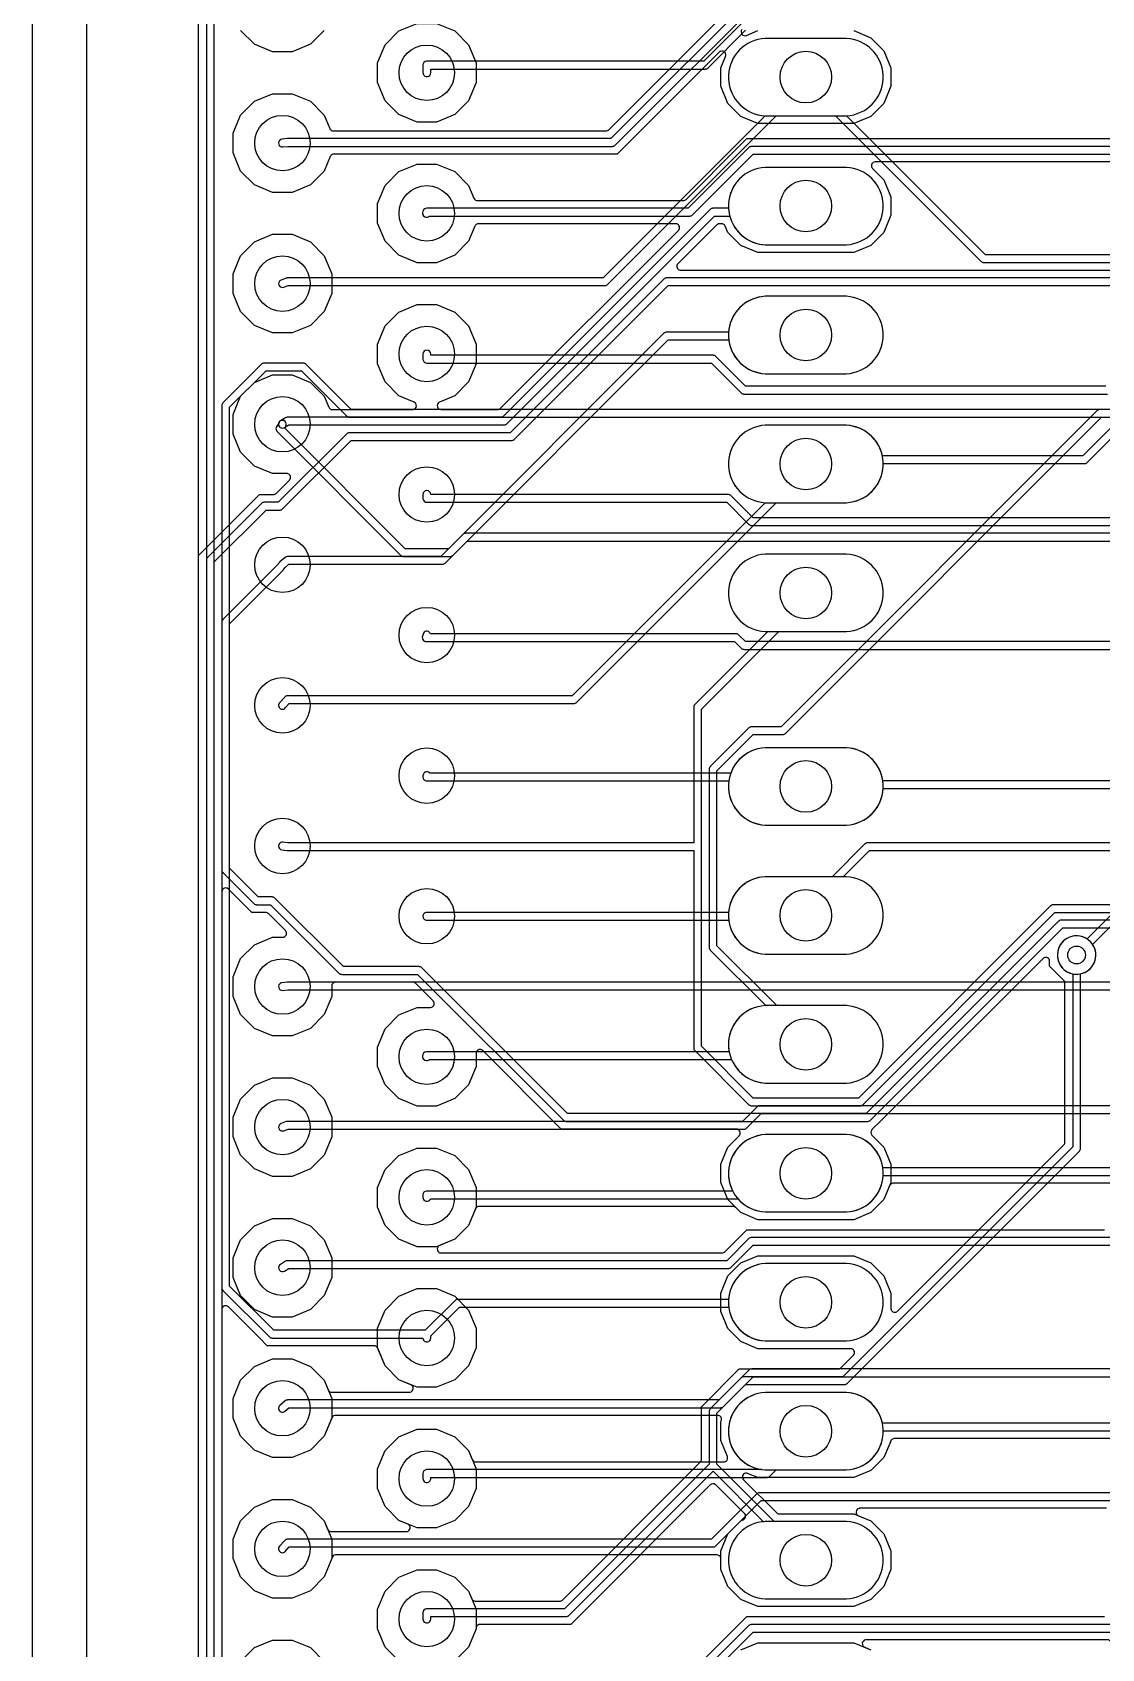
# Model space of a CAD drawing. Header units: millimetres. Extents: x 0 to 42, y 0 to 76.
# Drawn here: x 0 to 21.07, y 18.04 to 49.87 of the extents above; entities that cross this region are included whole.
import ezdxf

# ---------------------------------------------------------------- set-up
doc = ezdxf.new("R2010")
doc.units = ezdxf.units.MM

msp = doc.modelspace()

# ---------------------------------------------------------------- linework, layer by layer
at = {"layer": '16_copper'}
for points in [[(1.066, 74.5), (1.066, 1.5)], [(5.751, 49.908), (5.478, 49.635), (5.121, 49.487), (4.734, 49.487), (4.377, 49.635), (4.104, 49.908)], [(4.104, 17.786), (4.377, 18.059), (4.734, 18.207), (5.121, 18.207), (5.478, 18.059), (5.751, 17.786)], [(13.96, 18.015), (14.296, 18.154), (16.184, 18.154), (16.52, 18.015)]]:
    msp.add_lwpolyline(points, dxfattribs=at)
for points in [[(16.184, 49.904), (16.52, 49.765), (16.777, 49.508), (16.916, 49.172), (16.916, 48.808), (16.777, 48.472), (16.52, 48.215), (16.184, 48.076), (14.296, 48.076), (13.96, 48.215), (13.703, 48.472), (13.564, 48.808), (13.564, 49.172), (13.657, 49.398), (13.659, 49.404), (13.661, 49.411, 0.747787), (13.533, 49.481), (11.525, 47.473), (5.94, 47.473), (5.938, 47.472), (5.937, 47.473, 0.218346), (5.88, 47.444), (5.875, 47.434), (5.871, 47.428), (5.87, 47.427), (5.87, 47.427), (5.87, 47.426), (5.87, 47.426), (5.751, 47.14), (5.478, 46.866), (5.121, 46.719), (4.734, 46.719), (4.377, 46.866), (4.104, 47.14), (3.956, 47.497), (3.956, 47.883), (4.104, 48.24), (4.377, 48.514), (4.734, 48.662), (5.121, 48.662), (5.478, 48.514), (5.751, 48.24), (5.86, 47.977), (5.861, 47.975), (5.862, 47.974, 0.21835), (5.91, 47.933), (5.921, 47.931), (5.928, 47.93, 0.007886), (5.931, 47.93), (11.304, 47.93), (11.312, 47.931), (11.321, 47.932, 0.087654), (11.345, 47.942), (11.351, 47.947), (11.358, 47.952), (14.021, 50.616)], [(14.394, 50.773), (11.398, 47.777), (5.029, 47.777), (5.025, 47.777), (5.021, 47.777), (4.919, 47.766), (4.898, 47.76, 0.866053), (4.936, 47.614), (5.033, 47.625), (11.43, 47.625), (11.438, 47.626), (11.447, 47.627, 0.087654), (11.471, 47.637), (11.477, 47.642), (11.484, 47.647), (14.605, 50.768)], [(13.978, 49.925, 0.747782), (14.07, 49.811), (14.296, 49.904)], [(3.277, 16.974), (3.277, 39.566), (4.477, 40.767), (4.751, 40.767), (4.759, 40.768), (4.767, 40.769, 0.087654), (4.792, 40.779), (4.797, 40.784), (4.804, 40.789), (5.066, 41.051), (5.068, 41.054), (5.07, 41.055, 0.54841), (5.033, 41.178), (5.025, 41.18), (5.017, 41.181, 0.01577), (5.013, 41.181), (4.734, 41.181), (4.377, 41.329), (4.104, 41.603), (3.956, 41.96), (3.956, 42.346), (4.104, 42.703), (4.377, 42.977), (4.734, 43.124), (5.121, 43.124), (5.478, 42.977), (5.751, 42.703), (5.839, 42.49), (5.84, 42.489), (5.841, 42.487, 0.21835), (5.889, 42.446), (5.9, 42.445), (5.907, 42.443, 0.007886), (5.91, 42.443), (7.491, 42.443), (7.498, 42.444), (7.505, 42.445, 0.747774), (7.52, 42.59), (7.222, 42.714), (6.949, 42.987), (6.801, 43.344), (6.801, 43.73), (6.949, 44.088), (7.222, 44.361), (7.579, 44.509), (7.966, 44.509), (8.323, 44.361), (8.596, 44.088), (8.744, 43.73), (8.744, 43.344), (8.596, 42.987), (8.323, 42.714), (8.024, 42.59), (8.019, 42.586), (8.012, 42.584, 0.747777), (8.054, 42.443), (9.17, 42.443), (9.179, 42.445), (9.187, 42.445, 0.087654), (9.211, 42.456), (9.217, 42.46), (9.224, 42.466), (12.729, 45.971), (12.731, 45.973), (12.732, 45.974), (12.732, 45.975), (12.733, 45.975, 0.54841), (12.696, 46.098), (12.687, 46.099), (12.68, 46.101, 0.01577), (12.675, 46.101), (8.79, 46.101), (8.788, 46.101), (8.787, 46.101, 0.218357), (8.73, 46.072), (8.725, 46.063), (8.721, 46.056), (8.72, 46.056), (8.72, 46.055), (8.72, 46.055), (8.72, 46.054), (8.596, 45.755), (8.323, 45.482), (7.966, 45.334), (7.579, 45.334), (7.222, 45.482), (6.949, 45.755), (6.801, 46.113), (6.801, 46.499), (6.949, 46.856), (7.222, 47.129), (7.579, 47.277), (7.966, 47.277), (8.323, 47.129), (8.596, 46.856), (8.7, 46.605), (8.701, 46.604), (8.701, 46.602, 0.21835), (8.75, 46.561), (8.76, 46.56), (8.768, 46.558, 0.007886), (8.77, 46.558), (12.828, 46.558), (12.836, 46.559), (12.845, 46.56, 0.087654), (12.869, 46.57), (12.875, 46.575), (12.882, 46.581), (13.922, 47.621), (13.922, 47.621), (14.079, 47.777), (21.888, 47.777)], [(21.793, 47.625), (14.173, 47.625), (14.165, 47.624), (14.156, 47.623, 0.087654), (14.132, 47.613), (14.126, 47.608), (14.119, 47.603), (12.922, 46.406), (7.772, 46.406), (7.767, 46.405, 0.914143), (7.762, 46.23), (7.784, 46.23, 0.111188), (7.823, 46.249), (7.827, 46.253), (12.954, 46.253), (12.962, 46.255), (12.971, 46.255, 0.087654), (12.995, 46.266), (13.001, 46.27), (13.008, 46.276), (14.205, 47.473), (21.762, 47.473)], [(21.491, 47.32), (16.609, 47.32), (16.606, 47.32), (16.603, 47.32, 0.548396), (16.542, 47.207), (16.548, 47.2), (16.552, 47.194), (16.552, 47.193), (16.553, 47.193), (16.554, 47.192), (16.555, 47.19), (16.777, 46.968), (16.916, 46.632), (16.916, 46.268), (16.777, 45.932), (16.52, 45.675), (16.184, 45.536), (14.296, 45.536), (13.96, 45.675), (13.703, 45.932), (13.652, 46.054), (13.652, 46.055), (13.651, 46.056), (13.651, 46.056), (13.651, 46.057, 0.175583), (13.614, 46.093), (13.606, 46.097), (13.604, 46.097), (13.603, 46.098), (13.592, 46.1), (13.584, 46.101, 0.005856), (13.582, 46.101), (13.537, 46.101, 0.14431), (13.496, 46.089), (13.491, 46.084), (13.484, 46.079), (12.722, 45.317), (12.72, 45.314), (12.718, 45.313, 0.54841), (12.755, 45.189), (12.763, 45.188), (12.771, 45.187, 0.01577), (12.775, 45.187), (24.174, 45.187)], [(24.079, 45.034), (12.497, 45.034), (12.488, 45.033), (12.48, 45.032, 0.087654), (12.455, 45.022), (12.45, 45.017), (12.443, 45.012), (9.417, 41.986), (6.248, 41.986), (6.24, 41.985), (6.232, 41.984, 0.087654), (6.207, 41.974), (6.201, 41.969), (6.195, 41.964), (4.845, 40.615), (4.572, 40.615), (4.564, 40.613), (4.555, 40.613, 0.087654), (4.531, 40.602), (4.525, 40.598), (4.518, 40.592), (3.451, 39.525), (3.446, 39.519), (3.441, 39.512, 0.087651), (3.431, 39.488), (3.43, 39.48), (3.429, 39.472), (3.429, 17.069)], [(3.581, 17.1), (3.581, 39.44), (4.604, 40.462), (4.877, 40.462), (4.885, 40.463), (4.894, 40.464, 0.087654), (4.918, 40.474), (4.924, 40.479), (4.931, 40.485), (6.28, 41.834), (9.449, 41.834), (9.457, 41.835), (9.466, 41.836, 0.087654), (9.49, 41.846), (9.496, 41.851), (9.503, 41.856), (12.528, 44.882), (24.048, 44.882)], [(23.927, 32.385), (20.269, 32.385), (20.261, 32.384), (20.252, 32.383, 0.087654), (20.228, 32.373), (20.222, 32.368), (20.215, 32.363), (16.428, 28.575), (10.547, 28.575), (7.674, 31.448), (7.667, 31.453), (7.661, 31.459, 0.087651), (7.636, 31.469), (7.629, 31.469), (7.62, 31.471), (6.128, 31.471), (4.778, 32.82), (4.771, 32.825), (4.765, 32.83, 0.087651), (4.74, 32.84), (4.733, 32.841), (4.724, 32.842), (4.451, 32.842), (3.886, 33.407), (3.886, 38.221), (4.931, 39.265), (4.933, 39.269), (4.937, 39.272), (4.983, 39.331), (5.057, 39.395), (8.077, 39.395), (8.086, 39.397), (8.094, 39.397, 0.087654), (8.119, 39.408), (8.124, 39.412), (8.131, 39.418), (12.528, 43.815), (13.722, 43.815), (13.723, 43.798, 0.357806), (14.441, 43.148), (16.039, 43.148), (16.114, 43.155, 0.906347), (16.039, 44.672), (14.441, 44.672), (14.366, 44.665, 0.330355), (13.723, 44.022), (13.718, 43.967), (12.497, 43.967), (12.488, 43.966), (12.48, 43.966, 0.087654), (12.455, 43.955), (12.45, 43.95), (12.443, 43.945), (8.046, 39.548), (5.029, 39.548), (5.024, 39.547, 0.160287), (4.98, 39.529), (4.878, 39.442), (4.873, 39.437), (4.868, 39.431), (4.82, 39.37), (3.756, 38.306), (3.751, 38.299), (3.746, 38.293, 0.087651), (3.736, 38.268), (3.735, 38.261), (3.734, 38.252), (3.734, 33.376), (3.735, 33.367), (3.736, 33.359, 0.087654), (3.746, 33.334), (3.751, 33.329), (3.756, 33.322), (4.366, 32.712), (4.373, 32.707), (4.379, 32.702, 0.087651), (4.404, 32.692), (4.411, 32.691), (4.42, 32.69), (4.693, 32.69), (6.042, 31.341), (6.049, 31.335), (6.055, 31.33, 0.087651), (6.08, 31.32), (6.087, 31.319), (6.096, 31.318), (7.588, 31.318), (10.462, 28.445), (10.469, 28.44), (10.475, 28.434, 0.087651), (10.5, 28.424), (10.507, 28.424), (10.516, 28.423), (16.459, 28.423), (16.468, 28.424), (16.476, 28.424, 0.087654), (16.501, 28.435), (16.506, 28.44), (16.513, 28.445), (20.301, 32.233), (23.895, 32.233)], [(26.334, 42.443), (21.031, 42.443), (21.023, 42.442), (21.014, 42.442, 0.087654), (20.99, 42.431), (20.984, 42.426), (20.977, 42.421), (14.751, 36.195), (14.173, 36.195), (14.165, 36.194), (14.156, 36.193, 0.087654), (14.132, 36.183), (14.126, 36.178), (14.119, 36.173), (13.357, 35.411), (13.352, 35.404), (13.347, 35.397, 0.087651), (13.337, 35.373), (13.336, 35.365), (13.335, 35.357), (13.335, 31.852), (13.336, 31.843), (13.337, 31.835, 0.087654), (13.347, 31.81), (13.352, 31.805), (13.357, 31.798), (14.453, 30.702), (14.441, 30.702, 0.95208), (14.441, 29.178), (16.039, 29.178), (16.114, 29.185, 0.906347), (16.039, 30.702), (14.669, 30.702), (13.487, 31.883), (13.487, 35.325), (14.205, 36.043), (14.783, 36.043), (14.791, 36.044), (14.8, 36.044, 0.087654), (14.824, 36.055), (14.83, 36.06), (14.837, 36.065), (21.063, 42.291), (26.365, 42.291)], [(22.371, 32.69), (20.117, 32.69), (20.108, 32.689), (20.1, 32.688, 0.087654), (20.075, 32.678), (20.07, 32.673), (20.063, 32.667), (16.275, 28.88), (14.205, 28.88), (13.183, 29.902), (13.183, 36.544), (14.706, 38.068), (16.039, 38.068), (16.114, 38.075, 0.906347), (16.039, 39.592), (14.441, 39.592), (14.366, 39.585, 0.906347), (14.441, 38.068), (14.491, 38.068), (13.053, 36.63), (13.047, 36.623), (13.042, 36.617, 0.087651), (13.032, 36.592), (13.031, 36.585), (13.03, 36.576), (13.03, 33.909), (5.035, 33.909), (4.938, 33.923), (4.916, 33.922, 0.866041), (4.917, 33.772), (5.019, 33.757), (5.024, 33.757), (5.029, 33.757), (13.03, 33.757), (13.03, 29.87), (13.031, 29.862), (13.032, 29.854, 0.087654), (13.042, 29.829), (13.047, 29.823), (13.053, 29.817), (14.119, 28.75), (14.126, 28.745), (14.133, 28.739, 0.087651), (14.157, 28.729), (14.165, 28.729), (14.173, 28.727), (16.307, 28.727), (16.315, 28.729), (16.324, 28.729, 0.087654), (16.348, 28.74), (16.354, 28.744), (16.361, 28.75), (20.148, 32.537), (22.403, 32.537)], [(21.457, 35.128), (16.757, 35.128), (16.757, 35.132, 0.357806), (16.039, 35.782), (14.441, 35.782), (14.366, 35.775, 0.906347), (14.441, 34.258), (16.039, 34.258), (16.114, 34.265, 0.355297), (16.763, 34.976), (21.488, 34.976)], [(7.222, 17.796), (6.949, 18.069), (6.801, 18.427), (6.801, 18.813), (6.949, 19.17), (7.222, 19.443), (7.579, 19.591), (7.966, 19.591), (8.323, 19.443), (8.596, 19.17), (8.658, 19.021), (8.659, 19.019), (8.659, 19.018, 0.21835), (8.708, 18.977), (8.718, 18.975), (8.726, 18.974, 0.007886), (8.728, 18.974), (10.389, 18.974), (10.398, 18.975), (10.406, 18.976, 0.087654), (10.431, 18.986), (10.436, 18.991), (10.443, 18.996), (13.16, 21.713), (13.165, 21.72), (13.171, 21.726, 0.087651), (13.181, 21.751), (13.181, 21.758), (13.183, 21.767), (13.183, 22.802), (13.926, 23.546), (15.876, 23.546), (15.884, 23.547), (15.893, 23.548, 0.087654), (15.917, 23.558), (15.923, 23.563), (15.93, 23.568), (16.177, 23.816), (16.179, 23.818), (16.181, 23.82, 0.54841), (16.144, 23.943), (16.135, 23.944), (16.128, 23.945, 0.01577), (16.123, 23.946), (14.296, 23.946), (13.96, 24.085), (13.703, 24.342), (13.564, 24.678), (13.564, 25.042), (13.703, 25.378), (13.96, 25.635), (14.296, 25.774), (16.184, 25.774), (16.52, 25.635), (16.777, 25.378), (16.916, 25.042), (16.916, 24.739), (16.917, 24.736), (16.917, 24.733, 0.54841), (17.03, 24.672), (17.037, 24.678), (17.043, 24.682, 0.015772), (17.046, 24.685), (20.323, 27.962), (20.328, 27.968), (20.334, 27.975, 0.087651), (20.344, 27.999), (20.344, 28.007), (20.345, 28.015), (20.345, 31.146), (20.344, 31.154), (20.344, 31.163, 0.087654), (20.333, 31.187), (20.328, 31.193), (20.323, 31.2), (20.043, 31.479), (20.043, 31.576), (20.043, 31.579), (20.043, 31.581, 0.54841), (19.93, 31.642), (19.923, 31.637), (19.917, 31.633, 0.015772), (19.913, 31.63), (16.71, 28.426), (16.543, 28.26), (16.54, 28.255, 0.39257), (16.543, 28.152), (16.777, 27.918), (16.916, 27.582), (16.916, 27.218), (16.777, 26.882), (16.52, 26.625), (16.184, 26.486), (14.296, 26.486), (13.96, 26.625), (13.703, 26.882), (13.564, 27.218), (13.564, 27.582), (13.703, 27.918), (13.925, 28.14), (13.926, 28.142), (13.928, 28.143), (13.928, 28.144), (13.929, 28.144, 0.54841), (13.892, 28.267), (13.883, 28.269), (13.876, 28.27, 0.01577), (13.871, 28.27), (10.421, 28.27), (8.874, 29.817), (8.872, 29.819), (8.87, 29.821, 0.54841), (8.747, 29.784), (8.746, 29.775), (8.744, 29.768, 0.01577), (8.744, 29.763), (8.744, 29.501), (8.596, 29.144), (8.323, 28.871), (7.966, 28.723), (7.579, 28.723), (7.222, 28.871), (6.949, 29.144), (6.801, 29.501), (6.801, 29.887), (6.949, 30.245), (7.222, 30.518), (7.579, 30.666), (7.841, 30.666), (7.844, 30.666), (7.847, 30.666, 0.54841), (7.908, 30.779), (7.903, 30.786), (7.899, 30.792, 0.015772), (7.895, 30.796), (7.548, 31.143), (7.541, 31.149), (7.534, 31.154, 0.087651), (7.51, 31.164), (7.502, 31.165), (7.494, 31.166), (5.975, 31.166), (5.97, 31.165, 0.334879), (5.901, 31.105), (5.9, 31.1), (5.9, 31.099), (5.9, 31.099), (5.9, 31.095), (5.899, 31.09), (5.899, 30.885), (5.751, 30.528), (5.478, 30.255), (5.121, 30.107), (4.734, 30.107), (4.377, 30.255), (4.104, 30.528), (3.956, 30.885), (3.956, 31.272), (4.104, 31.629), (4.377, 31.902), (4.734, 32.05), (4.933, 32.05), (4.936, 32.05), (4.939, 32.05, 0.54841), (5, 32.163), (4.994, 32.17), (4.99, 32.177, 0.015772), (4.987, 32.18), (4.652, 32.515), (4.645, 32.52), (4.639, 32.526, 0.087651), (4.614, 32.536), (4.607, 32.536), (4.598, 32.537), (4.325, 32.537), (3.864, 32.998), (3.862, 33), (3.86, 33.002, 0.54841), (3.737, 32.965), (3.735, 32.957), (3.734, 32.949, 0.01577), (3.734, 32.945), (3.734, 17.195)], [(23.895, 22.479), (16.747, 22.479), (16.742, 22.505, 0.330355), (16.039, 23.082), (14.441, 23.082), (14.366, 23.075, 0.906347), (14.441, 21.558), (16.039, 21.558), (16.114, 21.565, 0.357806), (16.764, 22.283), (16.764, 22.327), (23.927, 22.327)], [(24.021, 22.174), (16.982, 22.174), (16.981, 22.174), (16.979, 22.174, 0.218346), (16.922, 22.145), (16.917, 22.136), (16.913, 22.129), (16.913, 22.129), (16.912, 22.129), (16.912, 22.128), (16.912, 22.127), (16.777, 21.802), (16.52, 21.545), (16.184, 21.406), (14.296, 21.406), (14.093, 21.49), (14.086, 21.492), (14.08, 21.494, 0.747787), (14.01, 21.366), (14.659, 20.717), (14.665, 20.712), (14.672, 20.706, 0.087651), (14.696, 20.696), (14.704, 20.696), (14.712, 20.694), (16.184, 20.694), (16.52, 20.555), (16.777, 20.298), (16.916, 19.962), (16.916, 19.598), (16.777, 19.262), (16.52, 19.005), (16.184, 18.866), (14.296, 18.866), (13.96, 19.005), (13.703, 19.262), (13.564, 19.598), (13.564, 19.962), (13.703, 20.298), (13.96, 20.555), (14.006, 20.574, 0.458562), (14.042, 20.684), (14.037, 20.69), (14.03, 20.698), (13.465, 21.264), (13.461, 21.267, 0.39257), (13.357, 21.264), (10.61, 18.517), (8.82, 18.517), (8.815, 18.516, 0.125373), (8.779, 18.504), (8.775, 18.501, 0.140729), (8.746, 18.456), (8.745, 18.451), (8.745, 18.45), (8.745, 18.45), (8.745, 18.446), (8.744, 18.44), (8.744, 18.427), (8.596, 18.069), (8.323, 17.796)]]:
    msp.add_lwpolyline(points, format="xyb", dxfattribs=at)
for points in [[(7.579, 48.103), (7.222, 48.251), (6.949, 48.524), (6.801, 48.881), (6.801, 49.268), (6.949, 49.625), (7.222, 49.898), (7.579, 50.046), (7.966, 50.046), (8.323, 49.898), (8.596, 49.625), (8.744, 49.268), (8.744, 48.881), (8.596, 48.524), (8.323, 48.251), (7.966, 48.103)], [(4.734, 43.95), (4.377, 44.098), (4.104, 44.371), (3.956, 44.728), (3.956, 45.115), (4.104, 45.472), (4.377, 45.745), (4.734, 45.893), (5.121, 45.893), (5.478, 45.745), (5.751, 45.472), (5.899, 45.115), (5.899, 44.728), (5.751, 44.371), (5.478, 44.098), (5.121, 43.95)], [(4.734, 27.338), (4.377, 27.486), (4.104, 27.76), (3.956, 28.117), (3.956, 28.503), (4.104, 28.86), (4.377, 29.134), (4.734, 29.281), (5.121, 29.281), (5.478, 29.134), (5.751, 28.86), (5.899, 28.503), (5.899, 28.117), (5.751, 27.76), (5.478, 27.486), (5.121, 27.338)], [(7.579, 25.954), (7.222, 26.102), (6.949, 26.375), (6.801, 26.732), (6.801, 27.119), (6.949, 27.476), (7.222, 27.749), (7.579, 27.897), (7.966, 27.897), (8.323, 27.749), (8.596, 27.476), (8.744, 27.119), (8.744, 26.732), (8.596, 26.375), (8.323, 26.102), (7.966, 25.954)], [(4.734, 24.57), (4.377, 24.718), (4.104, 24.991), (3.956, 25.348), (3.956, 25.735), (4.104, 26.092), (4.377, 26.365), (4.734, 26.513), (5.121, 26.513), (5.478, 26.365), (5.751, 26.092), (5.899, 25.735), (5.899, 25.348), (5.751, 24.991), (5.478, 24.718), (5.121, 24.57)], [(7.579, 23.185), (7.222, 23.333), (6.949, 23.607), (6.801, 23.964), (6.801, 24.35), (6.949, 24.707), (7.222, 24.981), (7.579, 25.129), (7.966, 25.129), (8.323, 24.981), (8.596, 24.707), (8.744, 24.35), (8.744, 23.964), (8.596, 23.607), (8.323, 23.333), (7.966, 23.185)], [(4.734, 21.801), (4.377, 21.949), (4.104, 22.222), (3.956, 22.579), (3.956, 22.966), (4.104, 23.323), (4.377, 23.596), (4.734, 23.744), (5.121, 23.744), (5.478, 23.596), (5.751, 23.323), (5.899, 22.966), (5.899, 22.579), (5.751, 22.222), (5.478, 21.949), (5.121, 21.801)], [(7.579, 20.417), (7.222, 20.565), (6.949, 20.838), (6.801, 21.195), (6.801, 21.582), (6.949, 21.939), (7.222, 22.212), (7.579, 22.36), (7.966, 22.36), (8.323, 22.212), (8.596, 21.939), (8.744, 21.582), (8.744, 21.195), (8.596, 20.838), (8.323, 20.565), (7.966, 20.417)], [(4.734, 19.033), (4.377, 19.18), (4.104, 19.454), (3.956, 19.811), (3.956, 20.197), (4.104, 20.554), (4.377, 20.828), (4.734, 20.976), (5.121, 20.976), (5.478, 20.828), (5.751, 20.554), (5.899, 20.197), (5.899, 19.811), (5.751, 19.454), (5.478, 19.18), (5.121, 19.033)]]:
    msp.add_lwpolyline(points, close=True, dxfattribs=at)
for points in [[(16.114, 48.235, 0.906347), (16.039, 49.752), (14.441, 49.752), (14.366, 49.745, 0.906347), (14.441, 48.228), (16.039, 48.228)], [(4.948, 42.08), (4.967, 42.088), (5.051, 42.139), (9.296, 42.139), (9.305, 42.14), (9.313, 42.14, 0.087654), (9.338, 42.151), (9.343, 42.156), (9.35, 42.161), (13.443, 46.253), (13.741, 46.253), (13.76, 46.193, 0.303347), (14.441, 45.688), (16.039, 45.688), (16.114, 45.695, 0.906347), (16.039, 47.212), (14.441, 47.212), (14.366, 47.205, 0.385742), (13.716, 46.413), (13.717, 46.406), (13.411, 46.406), (13.403, 46.405), (13.394, 46.404, 0.087654), (13.37, 46.394), (13.364, 46.389), (13.357, 46.383), (9.265, 42.291), (5.029, 42.291), (5.019, 42.29), (5.009, 42.288, 0.00366), (5.008, 42.288), (5.001, 42.285), (4.99, 42.28), (4.888, 42.218), (4.871, 42.204, 0.645601), (4.926, 42.077)], [(4.948, 36.542, 0.1414), (4.984, 36.565), (5.063, 36.652), (10.668, 36.652), (10.676, 36.653), (10.685, 36.654, 0.087654), (10.709, 36.664), (10.715, 36.669), (10.722, 36.675), (14.655, 40.608), (16.039, 40.608), (16.114, 40.615, 0.906347), (16.039, 42.132), (14.441, 42.132), (14.366, 42.125, 0.90595), (14.44, 40.608), (10.636, 36.805), (5.029, 36.805), (5.019, 36.803), (5.008, 36.802, 0.074639), (4.988, 36.792), (4.983, 36.788), (4.973, 36.779), (4.871, 36.667), (4.859, 36.649, 0.548405), (4.927, 36.54)], [(16.114, 31.725, 0.906347), (16.039, 33.242), (14.441, 33.242), (14.366, 33.235, 0.906347), (14.441, 31.718), (16.039, 31.718)], [(7.784, 18.544, 0.371202), (7.849, 18.62), (7.849, 18.669), (10.516, 18.669), (10.524, 18.67), (10.532, 18.671, 0.087654), (10.557, 18.681), (10.563, 18.686), (10.569, 18.691), (13.411, 21.533), (14.406, 20.539), (14.366, 20.535, 0.906347), (14.441, 19.018), (16.039, 19.018), (16.114, 19.025, 0.906347), (16.039, 20.542), (14.618, 20.542), (13.487, 21.672), (13.487, 22.676), (14.052, 23.241), (16.002, 23.241), (16.01, 23.242), (16.019, 23.243, 0.087654), (16.043, 23.253), (16.049, 23.258), (16.056, 23.263), (20.628, 27.835), (20.633, 27.842), (20.638, 27.849, 0.087651), (20.648, 27.873), (20.649, 27.881), (20.65, 27.889), (20.65, 31.328), (20.696, 31.34, 1), (20.452, 32.058), (20.406, 32.039, 0.714263), (20.498, 31.328), (20.498, 27.921), (15.97, 23.393), (14.021, 23.393), (14.012, 23.392), (14.004, 23.392, 0.087654), (13.979, 23.381), (13.974, 23.376), (13.967, 23.371), (13.357, 22.761), (13.352, 22.755), (13.347, 22.748, 0.087651), (13.337, 22.724), (13.336, 22.716), (13.335, 22.708), (13.335, 21.672), (10.484, 18.821), (7.772, 18.821), (7.767, 18.821, 0.392588), (7.696, 18.745), (7.696, 18.62), (7.699, 18.598, 0.294754), (7.762, 18.544)], [(16.114, 26.645, 0.906347), (16.039, 28.162), (14.441, 28.162), (14.366, 28.155, 0.906347), (14.441, 26.638), (16.039, 26.638)], [(16.114, 24.105, 0.906347), (16.039, 25.622), (14.441, 25.622), (14.366, 25.615, 0.906347), (14.441, 24.098), (16.039, 24.098)]]:
    msp.add_lwpolyline(points, format="xyb", close=True, dxfattribs=at)
at = {"layer": '1_copper'}
for points in [[(1.066, 74.5), (1.066, 1.5)], [(3.277, 14.231), (3.277, 56.178)], [(3.429, 56.083), (3.429, 14.326)], [(3.581, 14.357), (3.581, 56.052)], [(7.222, 17.796), (6.949, 18.069), (6.801, 18.427), (6.801, 18.813), (6.949, 19.17), (7.222, 19.443), (7.579, 19.591), (7.966, 19.591), (8.323, 19.443), (8.596, 19.17), (8.744, 18.813), (8.744, 18.427), (8.596, 18.069), (8.323, 17.796)], [(13.034, 17.625), (14.079, 18.669), (21.123, 18.669)], [(4.104, 17.786), (4.377, 18.059), (4.734, 18.207), (5.121, 18.207), (5.478, 18.059), (5.751, 17.786)]]:
    msp.add_lwpolyline(points, dxfattribs=at)
for points in [[(13.967, 50.041), (13.227, 49.301), (7.772, 49.301), (7.767, 49.301, 0.392588), (7.696, 49.225), (7.696, 49.074), (7.699, 49.053, 0.866051), (7.849, 49.074), (7.849, 49.149), (13.259, 49.149), (13.267, 49.15), (13.276, 49.151, 0.087654), (13.3, 49.161), (13.306, 49.166), (13.313, 49.171), (14.052, 49.911)], [(24.048, 45.491), (18.777, 45.491), (16.04, 48.228), (16.114, 48.235, 0.906347), (16.039, 49.752), (14.441, 49.752), (14.366, 49.745, 0.90595), (14.44, 48.228), (11.246, 45.034), (5.029, 45.034), (5.027, 45.034), (5.024, 45.034), (5.015, 45.032), (5.008, 45.031, 0.014564), (5.003, 45.03), (4.902, 44.993), (4.883, 44.983, 0.866047), (4.953, 44.85), (5.042, 44.882), (11.278, 44.882), (11.286, 44.883), (11.294, 44.884, 0.087654), (11.319, 44.894), (11.325, 44.899), (11.331, 44.904), (14.655, 48.228), (15.825, 48.228), (18.691, 45.361), (18.698, 45.356), (18.705, 45.351, 0.087651), (18.729, 45.341), (18.737, 45.34), (18.745, 45.339), (24.079, 45.339)], [(21.152, 42.901), (14.052, 42.901), (13.465, 43.488), (13.458, 43.493), (13.452, 43.498, 0.087651), (13.427, 43.508), (13.42, 43.509), (13.411, 43.51), (7.849, 43.51), (7.849, 43.537, 1), (7.696, 43.537), (7.696, 43.434), (7.697, 43.428, 0.392588), (7.772, 43.358), (13.38, 43.358), (13.967, 42.771), (13.974, 42.765), (13.98, 42.76, 0.087651), (14.005, 42.75), (14.012, 42.749), (14.021, 42.748), (21.184, 42.748)], [(21.152, 42.443), (6.28, 42.443), (5.388, 43.335), (5.381, 43.341), (5.375, 43.346, 0.087651), (5.35, 43.356), (5.343, 43.357), (5.334, 43.358), (4.572, 43.358), (4.564, 43.357), (4.555, 43.356, 0.087654), (4.531, 43.346), (4.525, 43.341), (4.518, 43.335), (3.756, 42.573), (3.751, 42.567), (3.746, 42.56, 0.087651), (3.736, 42.536), (3.735, 42.528), (3.734, 42.52), (3.734, 25.146), (3.735, 25.138), (3.736, 25.129, 0.087654), (3.746, 25.105), (3.751, 25.099), (3.756, 25.092), (4.671, 24.178), (4.677, 24.173), (4.684, 24.167, 0.087651), (4.708, 24.157), (4.716, 24.157), (4.724, 24.155), (7.696, 24.155), (7.699, 24.135, 0.294754), (7.762, 24.082), (7.784, 24.082, 0.371202), (7.849, 24.157), (7.849, 24.2), (8.414, 24.765), (13.722, 24.765), (13.723, 24.748, 0.357806), (14.441, 24.098), (16.039, 24.098), (16.114, 24.105, 0.906347), (16.039, 25.622), (14.441, 25.622), (14.366, 25.615, 0.330355), (13.723, 24.972), (13.718, 24.917), (8.382, 24.917), (8.374, 24.916), (8.365, 24.916, 0.087654), (8.341, 24.905), (8.335, 24.9), (8.328, 24.895), (7.741, 24.308), (4.756, 24.308), (3.886, 25.178), (3.886, 42.488), (4.604, 43.205), (5.302, 43.205), (6.195, 42.313), (6.201, 42.308), (6.208, 42.303, 0.087651), (6.232, 42.293), (6.24, 42.292), (6.248, 42.291), (21.184, 42.291)], [(21.587, 42.421), (20.695, 41.529), (16.747, 41.529), (16.742, 41.555, 0.330355), (16.039, 42.132), (14.441, 42.132), (14.366, 42.125, 0.906347), (14.441, 40.608), (16.039, 40.608), (16.114, 40.615, 0.357806), (16.764, 41.333), (16.764, 41.377), (20.726, 41.377), (20.735, 41.378), (20.743, 41.378, 0.087654), (20.768, 41.389), (20.773, 41.394), (20.78, 41.399), (21.672, 42.291)], [(23.927, 40.005), (8.534, 40.005), (8.526, 40.004), (8.518, 40.003, 0.087654), (8.493, 39.993), (8.487, 39.988), (8.481, 39.983), (8.198, 39.7), (7.347, 39.7), (4.972, 42.075), (4.994, 42.116), (5.002, 42.136, 0.866045), (4.861, 42.19), (4.81, 42.1), (4.808, 42.094), (4.805, 42.089, 0.270464), (4.819, 42.013), (4.823, 42.009), (7.261, 39.57), (7.268, 39.565), (7.275, 39.56, 0.087651), (7.299, 39.55), (7.307, 39.549), (7.315, 39.548), (8.23, 39.548), (8.238, 39.549), (8.246, 39.55, 0.087654), (8.271, 39.56), (8.277, 39.565), (8.283, 39.57), (8.566, 39.853), (23.895, 39.853)], [(21.762, 40.31), (14.205, 40.31), (13.77, 40.745), (13.763, 40.75), (13.757, 40.755, 0.087651), (13.732, 40.765), (13.725, 40.766), (13.716, 40.767), (7.849, 40.767), (7.849, 40.769, 1), (7.696, 40.769), (7.696, 40.691), (7.697, 40.685, 0.392588), (7.772, 40.615), (13.684, 40.615), (14.119, 40.18), (14.126, 40.175), (14.133, 40.169, 0.087651), (14.157, 40.159), (14.165, 40.159), (14.173, 40.157), (21.793, 40.157)], [(21.914, 37.871), (14.052, 37.871), (13.922, 38.001), (13.915, 38.007), (13.909, 38.012, 0.087651), (13.884, 38.022), (13.877, 38.023), (13.868, 38.024), (7.844, 38.024), (7.836, 38.041, 0.645601), (7.699, 38.021), (7.696, 38, 0.603923), (7.772, 37.871), (13.837, 37.871), (13.967, 37.741), (13.974, 37.736), (13.98, 37.731, 0.087651), (14.005, 37.721), (14.012, 37.72), (14.021, 37.719), (21.946, 37.719)], [(31.699, 33.909), (16.459, 33.909), (16.451, 33.908), (16.442, 33.907, 0.087654), (16.418, 33.897), (16.412, 33.892), (16.405, 33.887), (15.761, 33.242), (14.441, 33.242), (14.366, 33.235, 0.330355), (13.723, 32.592), (13.718, 32.537), (7.786, 32.537), (7.783, 32.538, 0.289224), (7.708, 32.503), (7.703, 32.493, 0.086175), (7.697, 32.468), (7.696, 32.463), (7.696, 32.461, 0.414214), (7.772, 32.385), (13.722, 32.385), (13.723, 32.368, 0.357806), (14.441, 31.718), (16.039, 31.718), (16.114, 31.725, 0.906347), (16.039, 33.242), (15.976, 33.242), (16.491, 33.757), (31.668, 33.757)], [(21.337, 31.166), (5.029, 31.166), (5.025, 31.165), (5.021, 31.165), (4.919, 31.154), (4.898, 31.149, 0.866053), (4.936, 31.003), (5.033, 31.013), (21.361, 31.013)], [(21.338, 28.727), (14.326, 28.727), (14.317, 28.726), (14.309, 28.726, 0.087654), (14.284, 28.715), (14.279, 28.71), (14.272, 28.705), (13.989, 28.423), (5.029, 28.423), (5.027, 28.422), (5.024, 28.422), (5.015, 28.421), (5.008, 28.419, 0.014564), (5.003, 28.418), (4.902, 28.382), (4.883, 28.371, 0.866047), (4.953, 28.238), (5.042, 28.27), (14.021, 28.27), (14.029, 28.271), (14.038, 28.272, 0.087654), (14.062, 28.282), (14.068, 28.287), (14.075, 28.293), (14.357, 28.575), (21.342, 28.575)], [(23.895, 27.508), (16.757, 27.508), (16.757, 27.512, 0.357806), (16.039, 28.162), (14.441, 28.162), (14.366, 28.155, 0.503358), (13.788, 27.074), (13.801, 27.051), (7.772, 27.051), (7.767, 27.05, 0.392588), (7.696, 26.975), (7.696, 26.926), (7.699, 26.904, 0.6456), (7.837, 26.885), (7.843, 26.899), (13.904, 26.899), (13.913, 26.888, 0.198913), (14.441, 26.638), (16.039, 26.638), (16.114, 26.645, 0.355297), (16.763, 27.356), (23.927, 27.356)], [(24.021, 27.203), (16.961, 27.203), (16.96, 27.203), (16.958, 27.203, 0.218346), (16.901, 27.174), (16.896, 27.165), (16.892, 27.159), (16.892, 27.158), (16.891, 27.158), (16.891, 27.157), (16.891, 27.156), (16.777, 26.882), (16.52, 26.625), (16.184, 26.486), (14.296, 26.486), (13.96, 26.625), (13.861, 26.724), (13.854, 26.729), (13.848, 26.734, 0.087651), (13.823, 26.744), (13.816, 26.745), (13.807, 26.746), (8.801, 26.746), (8.799, 26.746), (8.797, 26.746, 0.218346), (8.741, 26.717), (8.735, 26.708), (8.731, 26.701), (8.731, 26.701), (8.731, 26.701), (8.731, 26.7), (8.73, 26.699), (8.596, 26.375), (8.323, 26.102), (8.024, 25.978), (8.019, 25.975), (8.012, 25.972, 0.747777), (8.054, 25.832), (13.59, 25.832), (13.598, 25.833), (13.607, 25.834, 0.087654), (13.631, 25.844), (13.637, 25.849), (13.644, 25.854), (14.079, 26.289), (21.123, 26.289)], [(21.336, 26.137), (14.173, 26.137), (14.165, 26.135), (14.156, 26.135, 0.087654), (14.132, 26.124), (14.126, 26.12), (14.119, 26.114), (13.684, 25.679), (5.029, 25.679), (5.019, 25.678), (5.009, 25.677, 0.00366), (5.008, 25.676), (5.001, 25.673), (4.99, 25.668), (4.888, 25.606), (4.871, 25.593, 0.866044), (4.967, 25.476), (5.051, 25.527), (13.716, 25.527), (13.724, 25.528), (13.733, 25.529, 0.087654), (13.757, 25.539), (13.763, 25.544), (13.77, 25.549), (14.205, 25.984), (21.35, 25.984)], [(21.16, 20.803), (16.306, 20.803), (16.299, 20.802), (16.292, 20.801, 0.747774), (16.277, 20.656), (16.52, 20.555), (16.777, 20.298), (16.916, 19.962), (16.916, 19.598), (16.777, 19.262), (16.52, 19.005), (16.184, 18.866), (14.296, 18.866), (13.96, 19.005), (13.703, 19.262), (13.564, 19.598), (13.564, 19.812), (13.563, 19.818, 0.392588), (13.487, 19.888), (5.975, 19.888), (5.97, 19.887, 0.283798), (5.901, 19.827), (5.9, 19.822), (5.9, 19.822), (5.9, 19.822), (5.9, 19.817), (5.899, 19.812), (5.899, 19.811), (5.751, 19.454), (5.478, 19.18), (5.121, 19.033), (4.734, 19.033), (4.377, 19.18), (4.104, 19.454), (3.956, 19.811), (3.956, 20.197), (4.104, 20.554), (4.377, 20.828), (4.734, 20.976), (5.121, 20.976), (5.478, 20.828), (5.751, 20.554), (5.818, 20.392), (5.819, 20.391), (5.82, 20.389, 0.21835), (5.868, 20.348), (5.879, 20.347), (5.886, 20.345, 0.007886), (5.889, 20.345), (7.369, 20.345), (7.375, 20.346), (7.382, 20.347, 0.747774), (7.398, 20.492), (7.222, 20.565), (6.949, 20.838), (6.801, 21.195), (6.801, 21.582), (6.949, 21.939), (7.222, 22.212), (7.579, 22.36), (7.966, 22.36), (8.323, 22.212), (8.596, 21.939), (8.668, 21.764), (8.669, 21.763), (8.67, 21.761, 0.21835), (8.718, 21.72), (8.729, 21.718), (8.736, 21.717, 0.007886), (8.739, 21.717), (13.624, 21.717), (13.634, 21.718), (13.643, 21.719, 0.383484), (13.699, 21.805), (13.697, 21.812), (13.694, 21.822), (13.564, 22.138), (13.564, 22.502), (13.574, 22.526, 0.458565), (13.522, 22.629), (13.514, 22.63), (13.503, 22.631), (5.972, 22.631), (5.97, 22.631), (5.968, 22.631, 0.218346), (5.912, 22.602), (5.906, 22.593), (5.902, 22.587), (5.902, 22.586), (5.902, 22.586), (5.902, 22.585), (5.901, 22.584), (5.751, 22.222), (5.478, 21.949), (5.121, 21.801), (4.734, 21.801), (4.377, 21.949), (4.104, 22.222), (3.956, 22.579), (3.956, 22.966), (4.104, 23.323), (4.377, 23.596), (4.734, 23.744), (5.121, 23.744), (5.478, 23.596), (5.751, 23.323), (5.829, 23.136), (5.83, 23.134), (5.83, 23.133, 0.21835), (5.879, 23.091), (5.889, 23.09), (5.897, 23.089, 0.007886), (5.899, 23.089), (7.43, 23.089), (7.437, 23.09), (7.444, 23.09, 0.747774), (7.459, 23.235), (7.222, 23.333), (6.949, 23.607), (6.804, 23.956), (6.803, 23.957), (6.803, 23.958), (6.803, 23.958), (6.803, 23.959, 0.21835), (6.754, 24), (6.744, 24.002), (6.736, 24.003, 0.007886), (6.734, 24.003), (4.63, 24.003), (4.473, 24.159), (3.864, 24.769), (3.862, 24.771), (3.86, 24.773, 0.54841), (3.737, 24.736), (3.735, 24.727), (3.734, 24.72, 0.01577), (3.734, 24.715), (3.734, 14.452)], [(21.337, 23.546), (14.173, 23.546), (14.165, 23.545), (14.156, 23.544, 0.087654), (14.132, 23.534), (14.126, 23.529), (14.119, 23.523), (13.532, 22.936), (5.029, 22.936), (5.024, 22.935, 0.160287), (4.98, 22.918), (4.878, 22.83), (4.864, 22.814, 0.548403), (4.917, 22.697), (4.939, 22.697, 0.141387), (4.977, 22.715), (5.057, 22.784), (13.564, 22.784), (13.572, 22.785), (13.58, 22.786, 0.087654), (13.605, 22.796), (13.611, 22.801), (13.617, 22.806), (14.205, 23.393), (21.361, 23.393)], [(21.338, 21.107), (14.326, 21.107), (14.317, 21.106), (14.309, 21.106, 0.087654), (14.284, 21.095), (14.279, 21.09), (14.272, 21.085), (13.38, 20.193), (5.029, 20.193), (5.019, 20.192), (5.008, 20.19, 0.074639), (4.988, 20.181), (4.983, 20.176), (4.973, 20.168), (4.871, 20.055), (4.859, 20.037, 0.548405), (4.927, 19.928), (4.948, 19.931, 0.1414), (4.984, 19.953), (5.063, 20.041), (13.411, 20.041), (13.42, 20.042), (13.428, 20.042, 0.087654), (13.453, 20.053), (13.458, 20.058), (13.465, 20.063), (14.357, 20.955), (21.342, 20.955)], [(21.336, 18.517), (14.173, 18.517), (14.165, 18.515), (14.156, 18.515, 0.087654), (14.132, 18.504), (14.126, 18.5), (14.119, 18.494), (13.075, 17.45)], [(13.16, 17.32), (14.205, 18.364), (21.35, 18.364), (21.358, 18.325, 0.330355), (22.061, 17.748)], [(21.323, 17.992), (21.251, 18.165), (21.251, 18.166), (21.25, 18.167), (21.25, 18.167), (21.25, 18.168, 0.21835), (21.202, 18.209), (21.191, 18.21), (21.183, 18.212, 0.007886), (21.181, 18.212), (16.428, 18.212), (16.422, 18.211), (16.415, 18.211, 0.747774), (16.399, 18.065), (16.52, 18.015)]]:
    msp.add_lwpolyline(points, format="xyb", dxfattribs=at)
for points in [[(16.114, 45.695, 0.906347), (16.039, 47.212), (14.441, 47.212), (14.366, 47.205, 0.906347), (14.441, 45.688), (16.039, 45.688)], [(16.114, 43.155, 0.906347), (16.039, 44.672), (14.441, 44.672), (14.366, 44.665, 0.906347), (14.441, 43.148), (16.039, 43.148)], [(16.114, 38.075, 0.906347), (16.039, 39.592), (14.441, 39.592), (14.366, 39.585, 0.906347), (14.441, 38.068), (16.039, 38.068)], [(16.114, 34.265, 0.906347), (16.039, 35.782), (14.441, 35.782), (14.366, 35.775, 0.275372), (13.761, 35.281), (7.83, 35.281), (7.822, 35.289), (7.804, 35.301, 0.218358), (7.74, 35.3), (7.722, 35.289, 0.174474), (7.696, 35.231), (7.696, 35.204, 0.414214), (7.772, 35.128), (13.723, 35.128), (13.716, 35.057, 0.414214), (14.441, 34.258), (16.039, 34.258)], [(20.648, 31.327, 0.532534), (20.89, 31.908), (21.889, 32.907), (21.93, 32.883, 1), (22.266, 33.563), (22.22, 33.582, 0.714262), (21.782, 33.015), (20.783, 32.016), (20.742, 32.039, 1), (20.406, 31.359), (20.452, 31.34, 0.09849), (20.599, 31.321)], [(16.114, 29.185, 0.906347), (16.039, 30.702), (14.441, 30.702), (14.366, 30.695, 0.414214), (13.723, 29.828), (13.73, 29.794), (7.772, 29.794), (7.767, 29.793, 0.914143), (7.762, 29.619), (7.784, 29.619, 0.111188), (7.823, 29.637), (7.827, 29.642), (13.777, 29.642), (13.788, 29.614, 0.276737), (14.441, 29.178), (16.039, 29.178)], [(7.784, 21.313, 0.459978), (7.849, 21.412), (14.478, 21.412), (14.486, 21.413), (14.495, 21.414, 0.087654), (14.519, 21.424), (14.525, 21.429), (14.532, 21.435), (14.655, 21.558), (16.039, 21.558), (16.114, 21.565, 0.906347), (16.039, 23.082), (14.441, 23.082), (14.366, 23.075, 0.862606), (14.366, 21.565), (14.374, 21.565), (7.772, 21.565), (7.767, 21.564, 0.392588), (7.696, 21.488), (7.696, 21.388), (7.699, 21.367, 0.294754), (7.762, 21.313)], [(16.114, 19.025, 0.906347), (16.039, 20.542), (14.441, 20.542), (14.366, 20.535, 0.906347), (14.441, 19.018), (16.039, 19.018)]]:
    msp.add_lwpolyline(points, format="xyb", close=True, dxfattribs=at)
at = {"layer": 'drills_PTH'}
for centre, radius in [((7.772, 49.074), 0.546), ((15.24, 48.99), 0.508), ((4.928, 47.69), 0.546), ((7.772, 46.306), 0.546), ((15.24, 46.45), 0.508), ((4.928, 44.922), 0.546), ((15.24, 43.91), 0.508), ((7.772, 43.537), 0.546), ((4.928, 42.153), 0.546), ((15.24, 41.37), 0.508), ((7.772, 40.769), 0.546), ((4.928, 39.384), 0.546), ((15.24, 38.83), 0.508), ((7.772, 38), 0.546), ((4.928, 36.616), 0.546), ((7.772, 35.231), 0.546), ((15.24, 35.02), 0.508), ((4.928, 33.847), 0.546), ((7.772, 32.463), 0.546), ((15.24, 32.48), 0.508), ((4.928, 31.079), 0.546), ((15.24, 29.94), 0.508), ((7.772, 29.694), 0.546), ((4.928, 28.31), 0.546), ((15.24, 27.4), 0.508), ((7.772, 26.926), 0.546), ((4.928, 25.541), 0.546), ((15.24, 24.86), 0.508), ((7.772, 24.157), 0.546), ((4.928, 22.773), 0.546), ((15.24, 22.32), 0.508), ((7.772, 21.388), 0.546), ((4.928, 20.004), 0.546), ((15.24, 19.78), 0.508), ((7.772, 18.62), 0.546)]:
    msp.add_circle(centre, radius, dxfattribs=at)
at = {"layer": 'drills_via_1_16'}
msp.add_circle((20.574, 31.699), 0.175, dxfattribs=at)
at = {"layer": 'outline'}
msp.add_lwpolyline([(0, 74.5), (0, 1.5)], dxfattribs=at)

doc.saveas('drawing.dxf')
